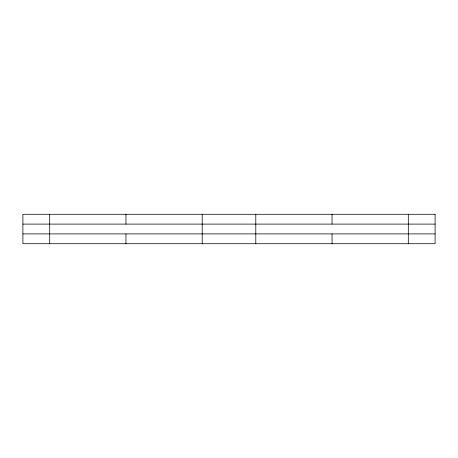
<?xml version="1.0" encoding="UTF-8"?>
<svg xmlns="http://www.w3.org/2000/svg" width="458" height="458" viewBox="0 0 458 458"><rect width="100%" height="100%" fill="white"/><g stroke="black" fill="none" stroke-linecap="round" stroke-linejoin="round"><path stroke-width="0.69" d="M22.9 224.105L435.1 224.105M22.9 233.895L435.1 233.895M408.307 214.281L408.307 243.719M332.05 214.281L332.05 224.094M332.05 233.906L332.05 243.719M255.793 214.281L255.793 243.719M202.207 214.281L202.207 243.719M125.95 214.281L125.95 224.094M125.95 233.906L125.95 243.719M49.693 214.281L49.693 243.719M435.1 214.281L22.9 214.281L22.9 243.719L435.1 243.719L435.1 214.281"/></g></svg>
